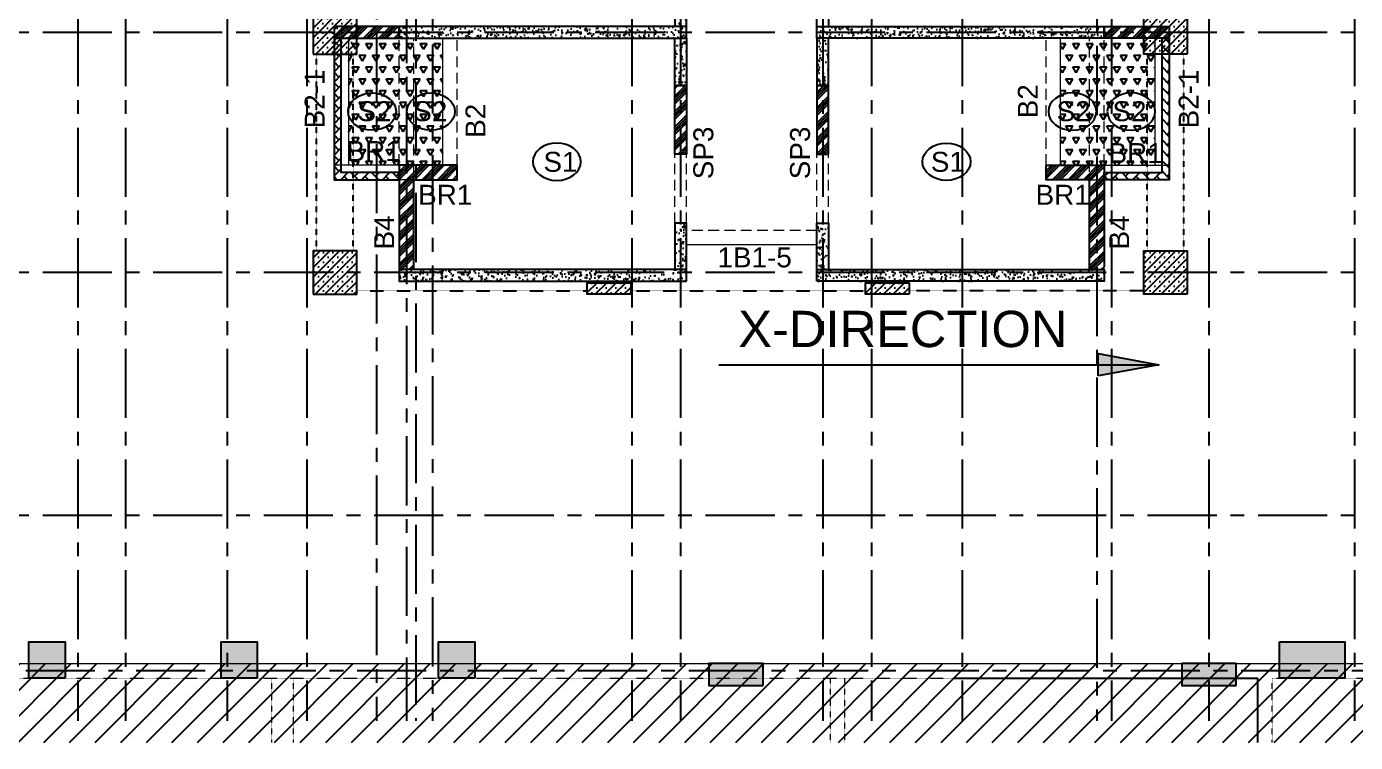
# Model space of a CAD drawing. Header units: inches. Extents: x 278200 to 407749, y -182622 to -96622.
# Drawn here: x 326184 to 344512, y -165749 to -155884 of the extents above; entities that cross this region are included whole.
import ezdxf

# ---------------------------------------------------------------- set-up
doc = ezdxf.new("R2010")
doc.units = ezdxf.units.IN
doc.header["$MEASUREMENT"] = 0
for name, pattern in [('CENTER', [50.8, 31.75, -6.35, 6.35, -6.35]), ('DASHED2', [9.525, 6.35, -3.175]), ('Hidden', [3, 2, -1])]:
    doc.linetypes.add(name, pattern=pattern)
for name, color, linetype in [('1', 8, 'Continuous'), ('160 R.C. WALL HAT', 8, 'Continuous'), ('160 R.C.WALL', 6, 'Continuous'), ('2', 5, 'Continuous'), ('AR-Column', 40, 'Continuous'), ('AR-Hidden', 251, 'DASHED2'), ('BAL. PARAPET WALL', 4, 'Continuous'), ('BEAM', 3, 'Continuous'), ('BEAM TEXT', 4, 'Continuous'), ('DIM', 251, 'Continuous'), ('GRID', 8, 'CENTER'), ('JKEC COL', 6, 'Continuous'), ('JKEC COL HAT', 2, 'Continuous'), ('NON S.WALL HATCH', 8, 'Continuous'), ('NON STRUC R.C.WALL', 6, 'Continuous'), ('NON.STRUC.R.C.WALLS', 1, 'Continuous'), ('PARAPET WALL', 4, 'Continuous'), ('SECOND FLOOR BEAM', 6, 'Continuous'), ('SPANRAL BEAM', 3, 'Continuous'), ('SUNKEN', 8, 'Continuous')]:
    doc.layers.add(name, color=color, linetype=linetype)
for name, color, linetype, lineweight in [('BEAMS', 3, 'Continuous', 0), ('SLAB CIR', 1, 'Continuous', 25), ('SLAB TXT', 3, 'Continuous', 0), ('TEXT1', 3, 'Continuous', 20)]:
    doc.layers.add(name, color=color, linetype=linetype, lineweight=lineweight)
doc.styles.add('T 200', font='sanss___.ttf')
doc.styles.add('T300', font='sanss___.ttf', dxfattribs={"height": 350})
pattern_1 = [(45, (-1817082.6, 340637.64), (1e-14, 143.684098), [304.8, -101.6]), (135, (-1817010.76, 340709.48), (1e-14, 143.684098), [304.8, -101.6])]
pattern_2 = [(45, (2626358.34, -262274.72), (-106.066017, 106.066017), []), (45, (2626393.7, -262274.72), (-106.066017, 106.066017), []), (45, (2626429.05, -262274.72), (-106.066017, 106.066017), []), (45, (2626464.41, -262274.72), (-106.066017, 106.066017), [])]
pattern_3 = [(60, (2581941.19, -367452.33), (-93.75, 162.379763), [93.75, -93.75]), (120, (2581941.19, -367452.33), (-187.5, 1e-07), [93.75, -93.75]), (0, (2581894.31, -367371.14), (93.75, 162.379763), [93.75, -93.75])]
pattern_4 = [(50, (2464819.82, 90702.12), (179.315046, -15.688034), [18.75, -206.25]), (355, (2464819.82, 90702.12), (-34.687833, 188.048033), [15, -165]), (100.451444, (2464834.76, 90700.82), (144.627212, 172.359998), [15.935048, -175.285528]), (46.1842, (2464819.82, 90752.12), (266.810333, -41.37982), [28.125, -309.375]), (96.635635, (2464842.05, 90748.67), (233.665486, 243.52965), [23.902586, -262.92844]), (351.184164, (2464819.82, 90752.12), (233.665486, 243.52965), [22.5, -247.5]), (21, (2464844.82, 90739.62), (149.226763, -100.654723), [18.75, -206.25]), (326, (2464844.82, 90739.62), (60.828833, 181.287511), [15, -165]), (71.451445, (2464857.25, 90731.23), (210.055594, 80.632788), [15.935047, -175.285528]), (37.5, (2464819.816, 90702.12), (3.0399638, 83.2234635), [0, -163, 0, -167.5, 0, -165.625]), (7.5, (2464819.82, 90702.12), (65.7673844, 98.602928), [0, -95.5, 0, -159.25, 0, -63.125]), (327.5, (2464764.066, 90702.12), (133.455609, -5.638718), [0, -62.5, 0, -195, 0, -258.75]), (317.5, (2464739.07, 90702.12), (145.7965423, 25.0262456), [0, -81.25, 0, -129.5, 0, -183.75])]
pattern_5 = [(45, (-132245.64, 75915.45), (-66.29126, 66.29126), []), (45, (-132179.35, 75915.45), (-66.29126, 66.29126), [0, -93.75])]
pattern_6 = [(45, (1605, -8980), (-66.29126, 66.29126), []), (45, (1671.29, -8980), (-66.29126, 66.29126), [0, -93.75])]

# ---------------------------------------------------------------- blocks, each defined once
blk = doc.blocks.new('A$C2EF61270')
at = {"layer": '1'}
h = blk.add_hatch(dxfattribs=at)
h.set_pattern_fill('ANSI31', color=256, scale=2000)
h.set_pattern_definition([(45, (0, -1085.52), (-176.7767, 176.7767), [])])
h.paths.add_polyline_path([(0, 0), (63301, 0), (63301, -1086), (0, -1086)])
at = {"layer": 'JKEC COL HAT', "linetype": 'Continuous', "ltscale": 100}
h = blk.add_hatch(color=256, dxfattribs=at)
h.dxf.hatch_style = 1
h.paths.add_polyline_path([(33151, -200), (32651, -200), (32651, 300), (33151, 300)])
h = blk.add_hatch(color=256, dxfattribs=at)
h.dxf.hatch_style = 1
h.paths.add_polyline_path([(35800, -200), (35300, -200), (35300, 300), (35800, 300)])
h = blk.add_hatch(color=256, dxfattribs=at)
h.dxf.hatch_style = 1
h.paths.add_polyline_path([(38800, -200), (38300, -200), (38300, 300), (38800, 300)])
h = blk.add_hatch(color=256, dxfattribs=at)
h.dxf.hatch_style = 1
h.paths.add_polyline_path([(49900, 300), (50800, 300), (50800, -200), (49900, -200)])
h = blk.add_hatch(color=256, dxfattribs=at)
h.dxf.hatch_style = 1
h.paths.add_polyline_path([(42026, 0), (42026, -300), (42776, -300), (42776, 0)])
h = blk.add_hatch(color=256, dxfattribs=at)
h.dxf.hatch_style = 1
h.paths.add_polyline_path([(48551, 0), (48551, -300), (49301, -300), (49301, 0)])
at = {"layer": 'BEAM', "color": 4}
for p in [(45400, -200), (49600, -1086)]:
    blk.add_line(p, (49600, -200), dxfattribs=at)
at = {"layer": 'BEAMS', "color": 4, "linetype": 'Continuous', "ltscale": 0.01}
blk.add_line((9751, 0), (63001, 0), dxfattribs=at)
at = {"layer": 'BEAMS', "linetype": 'Hidden', "ltscale": 0.01}
for p, q in [((9751, -200), (45400, -200)), ((36001, -1086), (36001, -200)), ((36301, -1086), (36301, -200)), ((43700, -200), (43700, -1086)), ((43900, -200), (43900, -1086)), ((49800, -200), (54301, -200)), ((49800, -1086), (49800, -200))]:
    blk.add_line(p, q, dxfattribs=at)
at = {"layer": 'GRID', "ltscale": 30}
blk.add_line((64039, -100), (-2655, -100), dxfattribs=at)
at = {"layer": 'JKEC COL'}
for points in [[(33151, -200), (32651, -200), (32651, 300), (33151, 300)], [(35800, -200), (35300, -200), (35300, 300), (35800, 300)], [(38800, -200), (38300, -200), (38300, 300), (38800, 300)], [(49900, 300), (50800, 300), (50800, -200), (49900, -200)], [(42776, -300), (42776, 0), (42026, 0), (42026, -300)], [(49301, -300), (49301, 0), (48551, 0), (48551, -300)]]:
    blk.add_lwpolyline(points, close=True, dxfattribs=at)
blk = doc.blocks.new('A$C02A55DAE')
at = {"layer": 'NON S.WALL HATCH'}
h = blk.add_hatch(dxfattribs=at)
h.set_pattern_fill('SACNCR', color=256, scale=1000)
h.set_pattern_definition(pattern_5)
h.paths.add_polyline_path([(44876, -14570), (45476, -14570), (45476, -15170), (44876, -15170)])
h = blk.add_hatch(dxfattribs=at)
h.set_pattern_fill('SACNCR', color=256, scale=1000)
h.set_pattern_definition(pattern_6)
h.paths.add_polyline_path([(56932, -15170), (56332, -15170), (56332, -14570), (56932, -14570)])
h = blk.add_hatch(dxfattribs=at)
h.set_pattern_fill('SACNCR', color=256, scale=1000)
h.set_pattern_definition(pattern_6)
h.paths.add_polyline_path([(44876, -18480), (45476, -18480), (45476, -17880), (44876, -17880)])
h = blk.add_hatch(dxfattribs=at)
h.set_pattern_fill('SACNCR', color=256, scale=1000)
h.set_pattern_definition(pattern_6)
h.paths.add_polyline_path([(56932, -18480), (56332, -18480), (56332, -17880), (56932, -17880)])
h = blk.add_hatch(dxfattribs=at)
h.set_pattern_fill('SACNCR', color=256, scale=1000)
h.set_pattern_definition(pattern_5)
h.paths.add_polyline_path([(49257, -18480), (48657, -18480), (48657, -18320), (49257, -18320)])
h = blk.add_hatch(dxfattribs=at)
h.set_pattern_fill('SACNCR', color=256, scale=1000)
h.set_pattern_definition(pattern_5)
h.paths.add_polyline_path([(53094, -18480), (52494, -18480), (52494, -18320), (53094, -18320)])
at = {"layer": 'AR-Column', "color": 4, "elevation": -29}
for points in [[(44876, -15170), (45476, -15170), (45476, -14570), (44876, -14570)], [(56932, -15170), (56332, -15170), (56332, -14570), (56932, -14570)], [(44876, -18480), (45476, -18480), (45476, -17880), (44876, -17880)], [(56932, -18480), (56332, -18480), (56332, -17880), (56932, -17880)], [(49257, -18480), (48657, -18480), (48657, -18320), (49257, -18320)], [(53094, -18480), (52494, -18480), (52494, -18320), (53094, -18320)]]:
    blk.add_lwpolyline(points, close=True, dxfattribs=at)
at = {"layer": 'AR-Hidden', "ltscale": 0.009}
for p, q in [((44923, -17880, -29), (44923, -15170, -29)), ((45428, -17880, -29), (45428, -15170, -29)), ((56379, -17880, -29), (56379, -15170, -29)), ((56884, -17880, -29), (56884, -15170, -29)), ((45476, -18430, -29), (48657, -18430, -29)), ((49257, -18430, -29), (52494, -18430, -29)), ((56332, -18430, -29), (53094, -18430, -29))]:
    blk.add_line(p, q, dxfattribs=at)

msp = doc.modelspace()

# ---------------------------------------------------------------- hatches: boundary and pattern name
at = {"layer": '160 R.C. WALL HAT'}
h = msp.add_hatch(dxfattribs=at)
h.set_pattern_fill('AR-CONC', color=256, scale=25)
h.set_pattern_definition(pattern_4)
h.paths.add_polyline_path([(335124.3, -155313.7), (335284.3, -155313.7), (335284.3, -155883.7), (335124.3, -155883.7)])
h = msp.add_hatch(dxfattribs=at)
h.set_pattern_fill('AR-CONC', color=256, scale=25)
h.set_pattern_definition(pattern_4)
h.paths.add_polyline_path([(335284.3, -156043.7), (335284.3, -155883.7), (331324.3, -155883.7), (331324.3, -156043.7)])
h = msp.add_hatch(dxfattribs=at)
h.set_pattern_fill('AR-CONC', color=256, scale=25)
h.set_pattern_definition(pattern_4)
h.paths.add_polyline_path([(337084.3, -156043.7), (337084.3, -155883.7), (341044.3, -155883.7), (341044.3, -156043.7)])
h = msp.add_hatch(dxfattribs=at)
h.set_pattern_fill('AR-CONC', color=256, scale=25)
h.set_pattern_definition(pattern_4)
h.paths.add_polyline_path([(335124.3, -156693.7), (335284.3, -156693.7), (335284.3, -156043.7), (335124.3, -156043.7)])
h = msp.add_hatch(dxfattribs=at)
h.set_pattern_fill('AR-CONC', color=256, scale=25)
h.set_pattern_definition(pattern_4)
h.paths.add_polyline_path([(337244.3, -156693.7), (337084.3, -156693.7), (337084.3, -156043.7), (337244.3, -156043.7)])
h = msp.add_hatch(dxfattribs=at)
h.set_pattern_fill('AR-CONC', color=256, scale=25)
h.set_pattern_definition(pattern_4)
h.paths.add_polyline_path([(335124.3, -158593.7), (335284.3, -158593.7), (335284.3, -159233.7), (335124.3, -159233.7)])
h = msp.add_hatch(dxfattribs=at)
h.set_pattern_fill('AR-CONC', color=256, scale=25)
h.set_pattern_definition(pattern_4)
h.paths.add_polyline_path([(337084.3, -158593.7), (337244.3, -158593.7), (337244.3, -159233.7), (337084.3, -159233.7)])
h = msp.add_hatch(dxfattribs=at)
h.set_pattern_fill('AR-CONC', color=256, scale=25)
h.set_pattern_definition(pattern_4)
h.paths.add_polyline_path([(335284.3, -159393.7), (335284.3, -159233.7), (331324.3, -159233.7), (331324.3, -159393.7)])
h = msp.add_hatch(dxfattribs=at)
h.set_pattern_fill('AR-CONC', color=256, scale=25)
h.set_pattern_definition(pattern_4)
h.paths.add_polyline_path([(337084.3, -159393.7), (337084.3, -159233.7), (341044.3, -159233.7), (341044.3, -159393.7)])
at = {"layer": '2'}
msp.add_hatch(color=1, dxfattribs=at).paths.add_polyline_path([(340965.5, -160697.2), (340965.5, -160390.3), (341800.2, -160543.8)])
at = {"layer": 'BAL. PARAPET WALL'}
h = msp.add_hatch(dxfattribs=at)
h.set_pattern_fill('AR-HBONE', color=256, style=0)
h.set_pattern_definition(pattern_1)
h.paths.add_polyline_path([(330524.3, -156043.7), (330424.3, -156043.7), (330424.3, -157993.7), (331324.3, -157993.7), (331324.3, -157893.7), (330524.3, -157893.7)])
h = msp.add_hatch(dxfattribs=at)
h.set_pattern_fill('AR-HBONE', color=256, style=0)
h.set_pattern_definition(pattern_1)
h.paths.add_polyline_path([(341844.3, -156043.7), (341944.3, -156043.7), (341944.3, -157993.7), (341044.3, -157993.7), (341044.3, -157893.7), (341844.3, -157893.7)])
at = {"layer": 'NON STRUC R.C.WALL'}
h = msp.add_hatch(dxfattribs=at)
h.set_pattern_fill('ANSI34', color=1, scale=200)
h.set_pattern_definition(pattern_2)
h.paths.add_polyline_path([(331324.3, -156043.7), (331324.3, -155883.7), (330424.3, -155883.7), (330424.3, -156043.7)])
h = msp.add_hatch(dxfattribs=at)
h.set_pattern_fill('ANSI34', color=1, scale=200)
h.set_pattern_definition(pattern_2)
h.paths.add_polyline_path([(341044.3, -156043.7), (341044.3, -155883.7), (341944.3, -155883.7), (341944.3, -156043.7)])
h = msp.add_hatch(dxfattribs=at)
h.set_pattern_fill('ANSI34', color=1, scale=200)
h.set_pattern_definition(pattern_2)
h.paths.add_polyline_path([(335124.3, -157643.7), (335124.3, -156693.7), (335284.3, -156693.7), (335284.3, -157643.7)])
h = msp.add_hatch(dxfattribs=at)
h.set_pattern_fill('ANSI34', color=1, scale=200)
h.set_pattern_definition(pattern_2)
h.paths.add_polyline_path([(337244.3, -157643.7), (337244.3, -156693.7), (337084.3, -156693.7), (337084.3, -157643.7)])
h = msp.add_hatch(dxfattribs=at)
h.set_pattern_fill('ANSI34', color=1, scale=200)
h.set_pattern_definition(pattern_2)
h.paths.add_polyline_path([(331524.3, -159233.7), (331324.3, -159233.7), (331324.3, -157793.7), (332124.3, -157793.7), (332124.3, -157993.7), (331524.3, -157993.7)])
h = msp.add_hatch(dxfattribs=at)
h.set_pattern_fill('ANSI34', color=1, scale=200)
h.set_pattern_definition(pattern_2)
h.paths.add_polyline_path([(340844.3, -159233.7), (341044.3, -159233.7), (341044.3, -157793.7), (340244.3, -157793.7), (340244.3, -157993.7), (340844.3, -157993.7)])
at = {"layer": 'SUNKEN'}
h = msp.add_hatch(dxfattribs=at)
h.set_pattern_fill('TRIANG', color=256, scale=500)
h.set_pattern_definition(pattern_3)
h.paths.add_polyline_path([(330624.3, -157793.7), (331924.3, -157793.7), (331924.3, -156043.7), (330624.3, -156043.7)])
h = msp.add_hatch(dxfattribs=at)
h.set_pattern_fill('TRIANG', color=256, scale=500)
h.set_pattern_definition(pattern_3)
h.paths.add_polyline_path([(341744.3, -157793.7), (340444.3, -157793.7), (340444.3, -156043.7), (341744.3, -156043.7)])

# ---------------------------------------------------------------- linework, layer by layer
at = {"layer": '160 R.C.WALL', "elevation": 14.7}
for points in [[(335284.3, -155883.7), (335284.3, -155333.7), (335124.3, -155333.7), (335124.3, -155883.7)], [(337084.3, -155883.7), (337084.3, -155333.7), (337244.3, -155333.7), (337244.3, -155883.7)], [(335284.3, -156043.7), (335284.3, -156693.7), (335124.3, -156693.7), (335124.3, -156043.7)], [(337084.3, -156043.7), (337084.3, -156693.7), (337244.3, -156693.7), (337244.3, -156043.7)], [(335284.3, -159233.7), (335284.3, -158593.7), (335124.3, -158593.7), (335124.3, -159233.7)], [(337084.3, -159233.7), (337084.3, -158593.7), (337244.3, -158593.7), (337244.3, -159233.7)]]:
    msp.add_lwpolyline(points, dxfattribs=at)
for points in [[(335284.3, -156043.7), (335284.3, -155883.7), (331324.3, -155883.7), (331324.3, -156043.7)], [(337084.3, -156043.7), (337084.3, -155883.7), (341044.3, -155883.7), (341044.3, -156043.7)], [(335284.3, -159393.7), (335284.3, -159233.7), (331324.3, -159233.7), (331324.3, -159393.7)], [(337084.3, -159393.7), (337084.3, -159233.7), (341044.3, -159233.7), (341044.3, -159393.7)]]:
    msp.add_lwpolyline(points, close=True, dxfattribs=at)
at = {"layer": '2', "color": 1}
msp.add_line((335732.3, -160543.8), (341800.2, -160543.8), dxfattribs=at)
msp.add_lwpolyline([(340965.5, -160697.2), (340965.5, -160390.3), (341800.2, -160543.8), (340965.5, -160697.2)], dxfattribs=at)
at = {"layer": 'BAL. PARAPET WALL', "elevation": 14.7}
for points in [[(330524.3, -156043.7), (330424.3, -156043.7), (330424.3, -157993.7), (331324.3, -157993.7), (331324.3, -157893.7), (330524.3, -157893.7), (330524.3, -156043.7)], [(341844.3, -156043.7), (341944.3, -156043.7), (341944.3, -157993.7), (341044.3, -157993.7), (341044.3, -157893.7), (341844.3, -157893.7), (341844.3, -156043.7)]]:
    msp.add_lwpolyline(points, dxfattribs=at)
at = {"layer": 'BEAMS', "color": 4, "linetype": 'Continuous', "ltscale": 0.01}
for p, q in [((330424.3, -156043.7, 14.7), (330424.3, -157993.7, 14.7)), ((330624.3, -156043.7, 14.7), (330624.3, -157793.7, 14.7)), ((331924.3, -157793.7, 14.7), (331924.3, -156043.7, 14.7)), ((340444.3, -157793.7, 14.7), (340444.3, -156043.7, 14.7)), ((341744.3, -156043.7, 14.7), (341744.3, -157793.7, 14.7)), ((341944.3, -156043.7, 14.7), (341944.3, -157993.7, 14.7)), ((332124.3, -157793.7, 14.7), (330424.3, -157793.7, 14.7)), ((331324.3, -159233.7, 14.7), (331324.3, -157793.7, 14.7)), ((340244.3, -157793.7, 14.7), (341944.3, -157793.7, 14.7)), ((341044.3, -159233.7, 14.7), (341044.3, -157793.7, 14.7)), ((332124.3, -157993.7, 14.7), (330424.3, -157993.7, 14.7)), ((340244.3, -157993.7, 14.7), (341944.3, -157993.7, 14.7)), ((337084.3, -158893.7, 14.7), (335284.3, -158893.7, 14.7))]:
    msp.add_line(p, q, dxfattribs=at)
at = {"layer": 'BEAMS', "linetype": 'Hidden', "ltscale": 75}
for p, q in [((331324.3, -157793.7, 14.7), (331324.3, -156043.7, 14.7)), ((331524.3, -159233.7, 14.7), (331524.3, -156043.7, 14.7)), ((332124.3, -157793.7, 14.7), (332124.3, -156043.7, 14.7)), ((340244.3, -157793.7, 14.7), (340244.3, -156043.7, 14.7)), ((340844.3, -159233.7, 14.7), (340844.3, -156043.7, 14.7)), ((341044.3, -157793.7, 14.7), (341044.3, -156043.7, 14.7)), ((335124.3, -158593.7, 14.7), (335124.3, -156693.7, 14.7)), ((335284.3, -158593.7, 14.7), (335284.3, -156693.7, 14.7)), ((337084.3, -158593.7, 14.7), (337084.3, -156693.7, 14.7)), ((337244.3, -158593.7, 14.7), (337244.3, -156693.7, 14.7)), ((337084.3, -158693.7, 14.7), (335284.3, -158693.7, 14.7))]:
    msp.add_line(p, q, dxfattribs=at)
at = {"layer": 'GRID', "ltscale": 30}
for p, q in [((331552.1, -133792.7, 29.5), (331552.1, -165454.1, 29.5)), ((331424.3, -134097.6, 14.7), (331424.3, -165454.1, 14.7)), ((326889, -134417.5, 14.7), (326889, -165454.1, 14.7)), ((327549.3, -134417.5, 14.7), (327549.3, -165454.1, 14.7)), ((328949, -134417.5, 14.7), (328949, -165454.1, 14.7)), ((330049, -134417.5, 14.7), (330049, -165454.1, 14.7)), ((334529.3, -134417.5, 14.7), (334529.3, -165454.1, 14.7)), ((335204.3, -134417.5, 14.7), (335204.3, -165454.1, 14.7)), ((337164.3, -134417.5, 14.7), (337164.3, -165454.1, 14.7)), ((337839.3, -134417.5, 14.7), (337839.3, -165454.1, 14.7)), ((339089.1, -134417.5, 14.7), (339089.1, -165454.1, 14.7)), ((341149.3, -134417.5, 14.7), (341149.3, -165454.1, 14.7)), ((342489.3, -134417.5, 14.7), (342489.3, -165454.1, 14.7)), ((344499.3, -134417.5, 14.7), (344499.3, -165454.1, 14.7)), ((331009.3, -134640.3, 14.7), (331009.3, -165454.1, 14.7)), ((331782.1, -134792.3, 14.7), (331782.1, -165454.1, 14.7)), ((340944.3, -134813.7, 14.7), (340944.3, -165454.1, 14.7)), ((366982.1, -155963.7, 14.7), (280837.7, -155963.7, 14.7)), ((366982.1, -159273.7, 14.7), (280837.7, -159273.7, 14.7)), ((366982.1, -162623.7, 14.7), (280837.7, -162623.7, 14.7))]:
    msp.add_line(p, q, dxfattribs=at)
at = {"layer": 'NON.STRUC.R.C.WALLS', "elevation": 14.7}
for points in [[(331324.3, -156043.7), (331324.3, -155883.7), (330424.3, -155883.7), (330424.3, -156043.7)], [(341044.3, -156043.7), (341044.3, -155883.7), (341944.3, -155883.7), (341944.3, -156043.7)], [(335124.3, -157643.7), (335124.3, -156693.7), (335284.3, -156693.7), (335284.3, -157643.7)], [(337244.3, -157643.7), (337244.3, -156693.7), (337084.3, -156693.7), (337084.3, -157643.7)]]:
    msp.add_lwpolyline(points, close=True, dxfattribs=at)
for points in [[(331524.3, -159233.7), (331524.3, -157993.7), (332124.3, -157993.7), (332124.3, -157793.7), (331324.3, -157793.7), (331324.3, -159193.7)], [(340844.3, -159233.7), (340844.3, -157993.7), (340244.3, -157993.7), (340244.3, -157793.7), (341044.3, -157793.7), (341044.3, -159193.7)]]:
    msp.add_lwpolyline(points, dxfattribs=at)
at = {"layer": 'PARAPET WALL'}
for p, q in [((332124.3, -157993.7, 14.7), (332124.3, -157793.7, 14.7)), ((340244.3, -157993.7, 14.7), (340244.3, -157793.7, 14.7))]:
    msp.add_line(p, q, dxfattribs=at)
at = {"layer": 'SLAB CIR'}
for centre, major_axis in [((330949.4, -157054.3, -0.7), (331, 0)), ((331759.9, -157054.3, -0.7), (331, 0)), ((338871.5, -157746.9, -0.7), (-331, 0))]:
    msp.add_ellipse(centre, major_axis=major_axis, ratio=0.77685, dxfattribs=at)
at = {"layer": 'SLAB CIR', "extrusion": (0, 0, -1)}
for centre, major_axis in [((340608.6, -157054.3, -0.7), (-331, 0)), ((341419.2, -157054.3, -0.7), (-331, 0)), ((333497.1, -157746.9, -0.7), (331, 0))]:
    msp.add_ellipse(centre, major_axis=major_axis, ratio=0.77685, dxfattribs=at)

# ---------------------------------------------------------------- block references
at = {"layer": '160 R.C.WALL'}
msp.add_blockref('A$C2EF61270', (293565.5, -164663.7, 14.7), dxfattribs=at)
at = {"layer": 'DIM', "color": 1}
msp.add_blockref('A$C02A55DAE', (285260.7, -141093.7, 29.5), dxfattribs=at)

# ---------------------------------------------------------------- texts
at = {"layer": 'BEAM TEXT', "style": 'T300'}
for s, p in [('B2-1', (330294.3, -157287.1)), ('B2-1', (342349.3, -157287.1)), ('B2', (340131.1, -157147.5)), ('B2', (332512.5, -157416.9)), ('B4', (331253.1, -158955.4)), ('B4', (341390.5, -158955.4))]:
    msp.add_text(s, height=275, rotation=90, dxfattribs=at).set_placement(p)
for p in [(330597.1, -157737.3), (341106.4, -157764.8), (331583.8, -158338.9), (340099.8, -158338.9)]:
    msp.add_text('BR1', height=275, dxfattribs=at).set_placement(p)
at = {"layer": 'SECOND FLOOR BEAM', "style": 'T300'}
msp.add_text('1B1-5', height=275, dxfattribs=at).set_placement((335712.7, -159201.7))
at = {"layer": 'SLAB TXT', "style": 'T300'}
for s, p in [('S2', (330745.8, -157187.2)), ('S2', (331516.3, -157187.2)), ('S2', (340389.8, -157187.2)), ('S2', (341160.3, -157187.2)), ('S1', (333312.3, -157884.9)), ('S1', (338655.3, -157884.9))]:
    msp.add_text(s, height=275, dxfattribs=at).set_placement(p)
at = {"layer": 'SPANRAL BEAM', "style": 'T300'}
for p in [(335655.2, -157987.9), (336988.8, -157987.9)]:
    msp.add_text('SP3', height=275, rotation=90, dxfattribs=at).set_placement(p)
at = {"layer": 'TEXT1', "color": 4, "style": 'T 200'}
msp.add_text('X-DIRECTION', height=500, dxfattribs=at).set_placement((335999.1, -160301))

doc.saveas('drawing.dxf')
